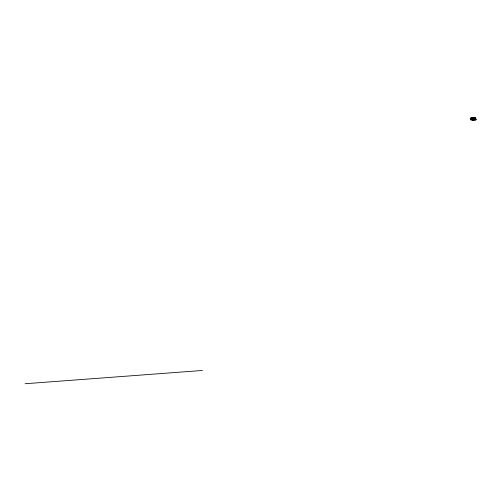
<?xml version="1.0" encoding="UTF-8"?>
<svg xmlns="http://www.w3.org/2000/svg" width="501" height="501" viewBox="0 0 501 501"><rect width="100%" height="100%" fill="white"/><g stroke="black" fill="none" stroke-linecap="round" stroke-linejoin="round"><path stroke-width="0.75" d="M475.43 117.372L475.894 119.726L474.76 119.795L475.029 119.614M473.508 118.274L473.727 118.693L472.957 118.756L473.182 119.914L474.735 119.514M471.165 119.05L470.959 118.862M472.311 117.885L472.7 119.902L472.155 119.946L472.042 119.257M471.898 118.687L471.81 118.054M473.044 119.081L474.265 119.094L474.046 117.96L474.566 117.935C475.574 120.071 473.151 116.232 473.583 118.724C474.579 119.213 474.184 117.453 473.439 117.986L473.564 118.737M473.633 119.401L473.814 119.858L473.727 119.463L474.666 119.319M472.243 118.393L472.612 119.407L472.074 119.438L471.842 118.311L471.241 118.336L471.41 119.238L470.783 119.269M471.879 119.407L471.998 119.044M472.656 117.484L475.462 117.347L475.95 119.82L473.138 119.958L472.687 117.384L473.195 119.902L475.894 119.726L475.418 117.391L472.712 117.51L472.838 118.155L473.464 118.13M25.05 383.747L202.473 370.464M472.167 119.933L472.681 119.896L472.587 119.42L472.074 119.445L472.167 119.933L471.479 119.57L471.748 119.025M471.059 118.324L470.596 118.267L470.708 118.862L471.347 118.843L471.428 119.251L470.796 119.257M472.33 118.029L471.172 118.079L471.178 118.643M474.259 119.106L474.91 118.724L475.029 119.319L474.303 119.326L474.409 119.827L474.284 119.244L474.723 119.225M471.936 118.631L472.481 118.85L471.848 118.436M474.209 118.768L475.756 119.175M474.81 119.031L474.24 119.025M473.458 118.962L473.802 119.871M471.785 118.161L472.243 118.267M473.483 118.23L474.572 117.929L474.685 118.856M475.75 119.094L474.86 119.708M474.027 117.979L474.009 119.019L474.547 118.781M472.074 119.557L470.834 119.501M473.439 117.923L474.021 117.898L474.29 119.106M470.571 118.255L471.36 118.217M472.355 118.167L471.654 118.167L471.76 118.681M470.621 118.374L471.385 118.493M471.673 118.305L472.349 118.299M472.863 118.23L474.084 118.217L473.044 118.242M474.09 118.249L473.933 118.612M471.723 118.512L471.773 118.173M472.9 118.411L473.439 119.132M474.078 118.374L474.146 118.593M470.677 118.637L471.028 118.23M472.412 118.58L472.211 118.267M470.715 118.75L471.084 118.768L470.871 119.169L471.341 118.925M473.577 118.574L473.476 118.004M474.447 118.793L474.303 119.1L474.19 118.699L473.138 118.75M471.948 118.9L472.662 118.831L472.75 119.426M470.94 119.025L471.378 119.006M474.51 118.869L474.848 118.831M472.531 119.188L472.293 118.875M473.032 119.157L473.645 119.119M470.821 119.514L471.472 119.463M472.781 119.426L471.842 119.557M473.414 119.407L473.082 119.332L473.533 119.877M473.113 119.495L473.464 119.482M474.159 119.432L474.403 119.82M473.163 119.758L473.514 119.739M475.017 119.695L475.862 119.701M475.011 119.301L474.579 119.319L474.478 118.762M474.09 118.205L473.483 118.23L473.62 118.737M474.704 119.463L474.76 119.802M474.635 118.098L475.543 118.029L474.666 118.23M473.176 119.933L473.739 119.864L473.683 119.301M474.929 119.789L475.418 119.651M474.835 118.762L474.854 119.125M473.188 118.756L473.213 119.15L473.013 118.768M470.902 118.743L470.984 119.244M471.216 118.236L471.335 118.831M472.512 117.979L470.527 118.073L470.909 120.033L472.894 119.939L472.512 117.979"/></g></svg>
